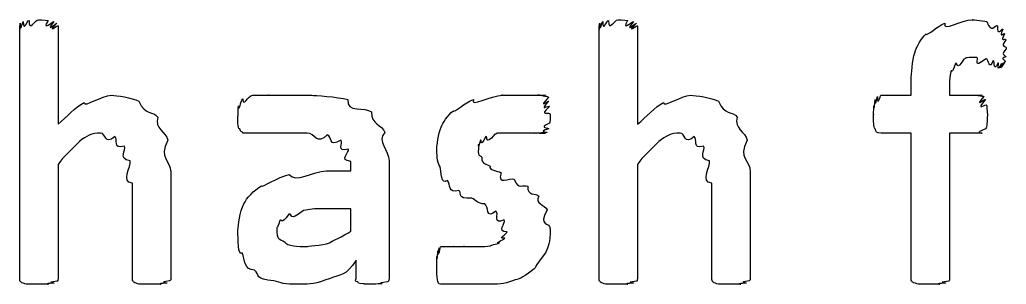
# Model space of a CAD drawing. Header units: millimetres. Extents: x 0 to 216, y 0 to 279.
# Drawn here: x 65.58 to 74.79, y 67.12 to 69.59 of the extents above; entities that cross this region are included whole.
import ezdxf

# ---------------------------------------------------------------- set-up
doc = ezdxf.new("R2010")
doc.units = ezdxf.units.MM
doc.layers.get('0').update_dxf_attribs({"linetype": 'CONTINUOUS'})

msp = doc.modelspace()

# ---------------------------------------------------------------- linework, layer by layer
at = {"color": 0}
for p, q in [((65.5807, 67.1766), (65.5807, 69.5357)), ((65.9391, 69.5357), (65.9391, 68.6153)), ((70.9923, 67.1766), (70.9923, 69.5357)), ((71.3507, 69.5357), (71.3507, 68.6153)), ((74.7945, 69.3208), (74.7945, 69.3208)), ((73.9069, 68.8855), (73.9069, 69.0344)), ((74.2654, 68.9956), (74.2654, 68.8855)), ((73.6258, 68.8855), (73.9069, 68.8855)), ((74.2654, 68.8855), (74.5684, 68.8855)), ((73.9069, 68.5327), (73.6258, 68.5327)), ((73.9069, 67.1766), (73.9069, 68.5327)), ((74.5684, 68.5327), (74.2654, 68.5327)), ((74.2654, 68.5327), (74.2654, 67.1766)), ((65.9391, 68.2406), (65.9391, 67.1766)), ((68.6717, 68.18), (68.6717, 68.2681)), ((69.0301, 68.2734), (69.0301, 67.1766)), ((71.3507, 68.2406), (71.3507, 67.1766)), ((66.9918, 68.1687), (66.9918, 67.1766)), ((68.4459, 68.18), (68.6717, 68.18)), ((72.4034, 68.1687), (72.4034, 67.1766)), ((66.6337, 67.1766), (66.6337, 68.0642)), ((72.0453, 67.1766), (72.0453, 68.0642)), ((68.6717, 67.8272), (68.4347, 67.8272)), ((68.6717, 67.6176), (68.6717, 67.8272)), ((70.5347, 67.6395), (70.5347, 67.6395)), ((68.7215, 67.1766), (68.7215, 67.3474))]:
    msp.add_line(p, q, dxfattribs=at)
for points in [[(65.5863, 69.5579), (65.592, 69.4588), (65.6029, 69.5702), (65.6138, 69.5745)], [(65.6138, 69.5745), (65.6167, 69.4697), (65.647, 69.5854), (65.6689, 69.5854)], [(65.6689, 69.5854), (65.665, 69.4725), (65.7243, 69.5911), (65.7571, 69.5911)], [(65.7571, 69.5911), (65.7352, 69.5911), (65.8234, 69.5882), (65.8453, 69.5854)], [(65.8453, 69.5854), (65.7821, 69.4697), (65.8894, 69.5812), (65.9007, 69.5745)], [(65.9007, 69.5745), (65.8082, 69.4588), (65.9239, 69.5646), (65.9282, 69.5579)], [(70.9979, 69.5579), (71.0036, 69.4588), (71.0145, 69.5702), (71.0255, 69.5745)], [(71.0255, 69.5745), (71.0283, 69.4697), (71.0586, 69.5854), (71.0805, 69.5854)], [(71.0805, 69.5854), (71.0766, 69.4725), (71.1359, 69.5911), (71.1687, 69.5911)], [(71.1687, 69.5911), (71.1468, 69.5911), (71.235, 69.5882), (71.2569, 69.5854)], [(71.2569, 69.5854), (71.1937, 69.4697), (71.301, 69.5812), (71.3123, 69.5745)], [(71.3123, 69.5745), (71.2198, 69.4588), (71.3355, 69.5646), (71.3398, 69.5579)], [(74.2213, 69.5579), (74.1895, 69.4725), (74.3811, 69.5911), (74.4802, 69.5911)], [(74.4802, 69.5911), (74.4499, 69.5911), (74.5684, 69.5854), (74.6125, 69.5745)], [(74.6125, 69.5745), (74.6566, 69.4503), (74.6898, 69.5494), (74.7116, 69.5357)], [(65.5807, 69.5357), (65.5807, 69.4436), (65.5821, 69.5494), (65.5863, 69.5579)], [(65.9282, 69.5579), (65.8192, 69.4475), (65.9391, 69.547), (65.9391, 69.5357)], [(70.9923, 69.5357), (70.9923, 69.4436), (70.9937, 69.5494), (70.9979, 69.5579)], [(71.3398, 69.5579), (71.2308, 69.4475), (71.3507, 69.547), (71.3507, 69.5357)], [(74.0449, 69.4588), (74.0463, 69.4284), (74.1507, 69.5357), (74.2213, 69.5579)], [(74.7116, 69.5357), (74.7035, 69.4256), (74.7529, 69.5138), (74.7614, 69.5029)], [(74.7614, 69.5029), (74.7187, 69.4034), (74.7737, 69.4764), (74.778, 69.4588)], [(73.9401, 69.2824), (73.9539, 69.3402), (74.0008, 69.4147), (74.0449, 69.4588)], [(74.778, 69.4588), (74.7296, 69.3706), (74.7889, 69.4256), (74.7889, 69.4034)], [(74.7889, 69.4034), (74.7339, 69.3265), (74.7945, 69.354), (74.7945, 69.3208)], [(74.7945, 69.3208), (74.7339, 69.2602), (74.7917, 69.2616), (74.7889, 69.2436)], [(73.9069, 69.0344), (73.9069, 69.0795), (73.9179, 69.2118), (73.9401, 69.2824)], [(74.3977, 69.2217), (74.3218, 69.1018), (74.3423, 69.2009), (74.3204, 69.1829)], [(74.5187, 69.2383), (74.3839, 69.2383), (74.4305, 69.2326), (74.3977, 69.2217)], [(74.6069, 69.227), (74.465, 69.1197), (74.5518, 69.2383), (74.5187, 69.2383)], [(74.6732, 69.2108), (74.6347, 69.1085), (74.6319, 69.2231), (74.6069, 69.227)], [(74.7173, 69.1885), (74.6704, 69.0947), (74.6912, 69.2023), (74.6732, 69.2108)], [(74.7832, 69.2051), (74.7229, 69.0908), (74.7737, 69.1914), (74.767, 69.1885)], [(74.7889, 69.2436), (74.7296, 69.227), (74.7861, 69.2161), (74.7832, 69.2051)], [(74.2763, 69.106), (74.2625, 69.0026), (74.2654, 69.0397), (74.2654, 68.9956)], [(74.3204, 69.1829), (74.2819, 69.0644), (74.2872, 69.1388), (74.2763, 69.106)], [(74.7504, 69.1829), (74.6965, 69.0838), (74.731, 69.1843), (74.7173, 69.1885)], [(74.767, 69.1885), (74.7116, 69.0838), (74.7571, 69.1829), (74.7504, 69.1829)], [(66.1818, 68.8192), (66.1829, 68.767), (66.3497, 68.8855), (66.4351, 68.8855)], [(66.4351, 68.8855), (66.4877, 68.8855), (66.6238, 68.8661), (66.6944, 68.8301)], [(66.6944, 68.8301), (66.7494, 68.694), (66.8267, 68.7433), (66.8708, 68.6816)], [(67.6243, 68.786), (67.63, 68.7229), (67.6437, 68.8301), (67.6631, 68.8523)], [(67.6631, 68.8523), (67.666, 68.767), (67.7125, 68.8855), (67.7566, 68.8855)], [(67.7566, 68.8855), (67.7541, 68.8855), (67.8519, 68.8855), (67.9111, 68.8855)], [(67.9111, 68.8855), (67.8727, 68.8855), (68.0325, 68.8855), (68.0985, 68.8855)], [(68.0985, 68.8855), (68.126, 68.8855), (68.2378, 68.8855), (68.308, 68.8855)], [(68.308, 68.8855), (68.3274, 68.8855), (68.5518, 68.8717), (68.6442, 68.8467)], [(68.6442, 68.8467), (68.629, 68.7158), (68.8097, 68.7821), (68.8647, 68.731)], [(69.6309, 68.7419), (69.6309, 68.7158), (69.7438, 68.8206), (69.8183, 68.8467)], [(69.8183, 68.8467), (69.7812, 68.767), (69.9851, 68.8855), (70.0885, 68.8855)], [(70.0885, 68.8855), (70.0458, 68.8855), (70.1767, 68.8855), (70.2208, 68.8855)], [(70.2208, 68.8855), (70.2511, 68.8855), (70.3047, 68.8855), (70.3421, 68.8855)], [(70.3421, 68.8855), (70.3255, 68.8855), (70.4095, 68.8855), (70.4356, 68.8855)], [(70.4356, 68.8855), (70.3763, 68.8855), (70.4797, 68.8855), (70.4906, 68.8855)], [(70.4906, 68.8855), (70.4024, 68.8855), (70.5143, 68.8799), (70.5185, 68.8689)], [(70.5185, 68.8689), (70.4095, 68.7447), (70.5238, 68.8439), (70.5238, 68.8301)], [(70.5238, 68.8301), (70.4137, 68.7201), (70.5294, 68.8026), (70.5294, 68.7807)], [(71.5931, 68.8192), (71.5945, 68.767), (71.7614, 68.8855), (71.8467, 68.8855)], [(71.8467, 68.8855), (71.8993, 68.8855), (72.0355, 68.8661), (72.106, 68.8301)], [(72.106, 68.8301), (72.161, 68.694), (72.2383, 68.7433), (72.2824, 68.6816)], [(73.5598, 68.7917), (73.5612, 68.7268), (73.5665, 68.8315), (73.5707, 68.8467)], [(73.5707, 68.8467), (73.5722, 68.7557), (73.5845, 68.8703), (73.5926, 68.8742)], [(73.5926, 68.8742), (73.5902, 68.767), (73.6148, 68.8855), (73.6258, 68.8855)], [(74.5684, 68.8855), (74.4721, 68.8855), (74.5808, 68.8813), (74.585, 68.8742)], [(74.585, 68.8742), (74.483, 68.7557), (74.5973, 68.8605), (74.6016, 68.8467)], [(74.6016, 68.8467), (74.494, 68.7268), (74.6125, 68.8139), (74.6125, 68.7917)], [(65.9391, 68.6153), (66.0178, 68.6788), (66.1003, 68.7751), (66.1818, 68.8192)], [(67.619, 68.6869), (67.619, 68.6788), (67.6204, 68.7641), (67.6243, 68.786)], [(69.5152, 68.5878), (69.5276, 68.6276), (69.5784, 68.6978), (69.6309, 68.7419)], [(70.5294, 68.7807), (70.4162, 68.6788), (70.5347, 68.738), (70.5347, 68.7091)], [(71.3507, 68.6153), (71.4294, 68.6788), (71.5119, 68.7751), (71.5931, 68.8192)], [(73.5542, 68.7091), (73.5542, 68.6827), (73.5556, 68.7698), (73.5598, 68.7917)], [(74.6125, 68.7917), (74.6153, 68.6827), (74.6181, 68.7419), (74.6181, 68.7091)], [(66.8708, 68.6816), (66.8376, 68.5726), (66.9452, 68.5504), (66.9643, 68.4664)], [(67.619, 68.6209), (67.619, 68.6125), (67.619, 68.665), (67.619, 68.6869)], [(68.8647, 68.731), (68.8605, 68.6125), (68.9652, 68.6153), (68.9913, 68.538)], [(70.5347, 68.7091), (70.5347, 68.6209), (70.5323, 68.6513), (70.5294, 68.6262)], [(72.2824, 68.6816), (72.2492, 68.5726), (72.3565, 68.5504), (72.3759, 68.4664)], [(73.5707, 68.5712), (73.5542, 68.5878), (73.5542, 68.6456), (73.5542, 68.7091)], [(74.6181, 68.7091), (74.6153, 68.5878), (74.6125, 68.6001), (74.6016, 68.5712)], [(67.6356, 68.5712), (67.6219, 68.5726), (67.6219, 68.6015), (67.619, 68.6209)], [(67.6575, 68.5437), (67.637, 68.5465), (67.6423, 68.5602), (67.6356, 68.5712)], [(69.4764, 68.4057), (69.4764, 68.3962), (69.4891, 68.5327), (69.5152, 68.5878)], [(70.5238, 68.5712), (70.4053, 68.5437), (70.5143, 68.5451), (70.5072, 68.538)], [(70.5294, 68.6262), (70.4137, 68.5726), (70.5266, 68.5849), (70.5238, 68.5712)], [(73.6258, 68.5327), (73.5764, 68.5327), (73.5817, 68.5451), (73.5707, 68.5712)], [(74.6016, 68.5712), (74.4802, 68.5327), (74.5822, 68.5327), (74.5684, 68.5327)], [(66.336, 68.5327), (66.2534, 68.5327), (66.2037, 68.5063), (66.1377, 68.4555)], [(66.4683, 68.4996), (66.3706, 68.4142), (66.3871, 68.5327), (66.336, 68.5327)], [(66.5565, 68.4114), (66.4436, 68.374), (66.5043, 68.4802), (66.4683, 68.4996)], [(66.9643, 68.4664), (66.8736, 68.29), (66.9918, 68.2858), (66.9918, 68.1687)], [(67.685, 68.5327), (67.6522, 68.5327), (67.6645, 68.5352), (67.6575, 68.5437)], [(67.7566, 68.5327), (67.6769, 68.5327), (67.6988, 68.5327), (67.685, 68.5327)], [(67.878, 68.5327), (67.7429, 68.5327), (67.7898, 68.5327), (67.7566, 68.5327)], [(68.0434, 68.5327), (67.9566, 68.5327), (67.9249, 68.5327), (67.878, 68.5327)], [(68.2639, 68.5327), (68.0847, 68.5327), (68.1094, 68.5327), (68.0434, 68.5327)], [(68.4512, 68.5161), (68.3578, 68.4142), (68.3369, 68.5327), (68.2639, 68.5327)], [(68.5782, 68.4664), (68.4597, 68.392), (68.5024, 68.5052), (68.4512, 68.5161)], [(68.6499, 68.3839), (68.5257, 68.3479), (68.611, 68.4445), (68.5782, 68.4664)], [(68.9913, 68.538), (68.9116, 68.4583), (69.0301, 68.3729), (69.0301, 68.2734)], [(69.8846, 68.4664), (69.8542, 68.3588), (69.868, 68.4417), (69.868, 68.428)], [(69.934, 68.4996), (69.8761, 68.3853), (69.8955, 68.4802), (69.8846, 68.4664)], [(70.0169, 68.5214), (69.9202, 68.4029), (69.9562, 68.5105), (69.934, 68.4996)], [(70.1379, 68.5327), (69.9904, 68.5327), (70.0525, 68.5285), (70.0169, 68.5214)], [(70.2758, 68.5327), (70.2042, 68.5327), (70.189, 68.5327), (70.1379, 68.5327)], [(70.3806, 68.5327), (70.2839, 68.5327), (70.3157, 68.5327), (70.2758, 68.5327)], [(70.4522, 68.5327), (70.3432, 68.5327), (70.4095, 68.5327), (70.3806, 68.5327)], [(70.4906, 68.5327), (70.3806, 68.5327), (70.4702, 68.5327), (70.4522, 68.5327)], [(70.5072, 68.538), (70.3943, 68.5327), (70.4977, 68.5327), (70.4906, 68.5327)], [(71.7476, 68.5327), (71.665, 68.5327), (71.6153, 68.5063), (71.549, 68.4555)], [(71.8799, 68.4996), (71.7822, 68.4142), (71.7984, 68.5327), (71.7476, 68.5327)], [(71.9681, 68.4114), (71.8552, 68.374), (71.9155, 68.4802), (71.8799, 68.4996)], [(72.3759, 68.4664), (72.2849, 68.29), (72.4034, 68.2858), (72.4034, 68.1687)], [(66.1377, 68.4555), (66.0065, 68.3147), (66.0079, 68.3355), (65.9391, 68.2406)], [(66.6115, 68.2734), (66.4916, 68.2971), (66.5812, 68.374), (66.5565, 68.4114)], [(68.6717, 68.2681), (68.556, 68.2819), (68.6636, 68.3507), (68.6499, 68.3839)], [(69.5043, 68.224), (69.4764, 68.2597), (69.4764, 68.3355), (69.4764, 68.4057)], [(69.868, 68.428), (69.8542, 68.2971), (69.8761, 68.3398), (69.8955, 68.3066)], [(71.549, 68.4555), (71.4181, 68.3147), (71.4195, 68.3355), (71.3507, 68.2406)], [(72.0231, 68.2734), (71.9032, 68.2971), (71.9928, 68.374), (71.9681, 68.4114)], [(69.8955, 68.3066), (69.8955, 68.235), (69.9424, 68.2487), (69.9728, 68.224)], [(66.6337, 68.0642), (66.518, 68.0724), (66.6253, 68.2212), (66.6115, 68.2734)], [(69.5759, 68.0918), (69.5124, 68.0392), (69.5219, 68.1715), (69.5043, 68.224)], [(69.9728, 68.224), (69.9576, 68.1867), (70.0401, 68.1814), (70.0775, 68.1634)], [(72.0453, 68.0642), (71.9296, 68.0724), (72.0369, 68.2212), (72.0231, 68.2734)], [(67.8395, 68.042), (67.8353, 68.0173), (67.9951, 68.1246), (68.0985, 68.1468)], [(68.0985, 68.1468), (68.1591, 68.0614), (68.3161, 68.18), (68.4459, 68.18)], [(69.6807, 67.9979), (69.5759, 67.9662), (69.6087, 68.0544), (69.5759, 68.0918)], [(70.0775, 68.1634), (70.0345, 68.0325), (70.1573, 68.1246), (70.1985, 68.1027)], [(70.1985, 68.1027), (70.2374, 67.9923), (70.2839, 68.0614), (70.3255, 68.0364)], [(67.6741, 67.8713), (67.6963, 67.9263), (67.7693, 67.9979), (67.8395, 68.042)], [(69.8017, 67.9263), (69.6528, 67.9154), (69.7205, 67.9718), (69.6807, 67.9979)], [(70.3255, 68.0364), (70.3171, 67.9401), (70.4, 67.9785), (70.4303, 67.9429)], [(69.923, 67.8713), (69.8542, 67.8737), (69.8458, 67.9069), (69.8017, 67.9263)], [(70.4303, 67.9429), (70.3806, 67.8713), (70.4882, 67.867), (70.5072, 67.8159)], [(67.619, 67.6286), (67.619, 67.6684), (67.637, 67.8007), (67.6741, 67.8713)], [(68.4347, 67.8272), (68.3204, 67.8272), (68.2886, 67.8215), (68.2308, 67.8106)], [(70.0278, 67.8049), (69.9311, 67.7196), (69.9629, 67.8519), (69.923, 67.8713)], [(70.5072, 67.8159), (70.4162, 67.6533), (70.5347, 67.7086), (70.5347, 67.6395)], [(68.0932, 67.7774), (68.0159, 67.6617), (68.0283, 67.7414), (68.0103, 67.7168)], [(68.2308, 67.8106), (68.0889, 67.6906), (68.1288, 67.7912), (68.0932, 67.7774)], [(70.1051, 67.7224), (69.9946, 67.6727), (70.061, 67.7831), (70.0278, 67.8049)], [(70.1326, 67.612), (70.0306, 67.6092), (70.1227, 67.6921), (70.1051, 67.7224)], [(68.0103, 67.7168), (67.9785, 67.6134), (67.9827, 67.6684), (67.9827, 67.6395)], [(67.9827, 67.6395), (67.9785, 67.5322), (68.006, 67.5474), (68.0544, 67.5185)], [(70.5347, 67.6395), (70.5347, 67.4991), (70.5196, 67.4797), (70.4906, 67.4137)], [(67.6575, 67.4137), (67.619, 67.3777), (67.619, 67.5474), (67.619, 67.6286)], [(68.4735, 67.5072), (68.4858, 67.521), (68.6015, 67.5693), (68.6717, 67.6176)], [(70.061, 67.5072), (70.0056, 67.5072), (70.0994, 67.5322), (70.1104, 67.5513)], [(70.1104, 67.5513), (70.0306, 67.5432), (70.1326, 67.5901), (70.1326, 67.612)], [(68.0544, 67.5185), (68.078, 67.4744), (68.1771, 67.4744), (68.2696, 67.4744)], [(68.2696, 67.4744), (68.2431, 67.4744), (68.41, 67.4853), (68.4735, 67.5072)], [(69.4877, 67.4356), (69.4877, 67.3446), (69.4944, 67.4592), (69.4986, 67.4631)], [(69.4986, 67.4631), (69.4944, 67.3559), (69.5067, 67.4744), (69.5152, 67.4744)], [(69.5152, 67.4744), (69.5124, 67.4744), (69.5399, 67.4744), (69.5593, 67.4744)], [(69.5593, 67.4744), (69.5537, 67.4744), (69.6048, 67.4744), (69.6309, 67.4744)], [(69.6309, 67.4744), (69.6087, 67.4744), (69.6944, 67.4744), (69.7357, 67.4744)], [(69.7357, 67.4744), (69.6888, 67.4744), (69.8211, 67.4744), (69.8733, 67.4744)], [(69.8733, 67.4744), (69.8983, 67.4744), (69.9477, 67.4758), (69.9781, 67.4797)], [(69.9781, 67.4797), (69.9615, 67.4853), (70.0387, 67.4963), (70.061, 67.5072)], [(67.7732, 67.2539), (67.6741, 67.2539), (67.6864, 67.3502), (67.6575, 67.4137)], [(69.4764, 67.3806), (69.4792, 67.3156), (69.4835, 67.4204), (69.4877, 67.4356)], [(69.4764, 67.298), (69.4764, 67.2715), (69.4764, 67.3587), (69.4764, 67.3806)], [(70.4906, 67.4137), (70.3612, 67.2539), (70.4247, 67.298), (70.3696, 67.2539)], [(68.7215, 67.3474), (68.6333, 67.1946), (68.5669, 67.2123), (68.4788, 67.1766)], [(69.4821, 67.1657), (69.4764, 67.1834), (69.4764, 67.2426), (69.4764, 67.298)], [(65.5863, 67.1491), (65.5807, 67.1463), (65.5807, 67.1657), (65.5807, 67.1766)], [(65.9391, 67.1766), (65.9363, 67.1463), (65.9349, 67.1558), (65.9282, 67.1491)], [(66.639, 67.1491), (66.6351, 67.1463), (66.6337, 67.1657), (66.6337, 67.1766)], [(66.9918, 67.1766), (66.9918, 67.1505), (66.9879, 67.1615), (66.9809, 67.1544)], [(67.9552, 67.1544), (67.7732, 67.1657), (67.8243, 67.2098), (67.7732, 67.2539)], [(68.4788, 67.1766), (68.3383, 67.1216), (68.2971, 67.1216), (68.1976, 67.1216)], [(68.738, 67.1435), (68.7063, 67.1435), (68.7215, 67.1615), (68.7215, 67.1766)], [(69.0301, 67.1766), (69.0301, 67.1435), (69.0245, 67.1505), (69.0136, 67.1435)], [(70.3696, 67.2539), (70.255, 67.1657), (70.255, 67.1766), (70.182, 67.1544)], [(70.9979, 67.1491), (70.9923, 67.1463), (70.9923, 67.1657), (70.9923, 67.1766)], [(71.3507, 67.1766), (71.3479, 67.1463), (71.3465, 67.1558), (71.3398, 67.1491)], [(72.0506, 67.1491), (72.0467, 67.1463), (72.0453, 67.1657), (72.0453, 67.1766)], [(72.4034, 67.1766), (72.4034, 67.1505), (72.3995, 67.1615), (72.3925, 67.1544)], [(73.9126, 67.1491), (73.9069, 67.1463), (73.9069, 67.1657), (73.9069, 67.1766)], [(74.2654, 67.1766), (74.2625, 67.1463), (74.2611, 67.1558), (74.2541, 67.1491)], [(65.6138, 67.1326), (65.592, 67.1354), (65.5934, 67.1449), (65.5863, 67.1491)], [(65.6689, 67.1216), (65.6167, 67.1241), (65.6276, 67.1283), (65.6138, 67.1326)], [(65.7571, 67.1216), (65.665, 67.1216), (65.6939, 67.1216), (65.6689, 67.1216)], [(65.8453, 67.1216), (65.7352, 67.1216), (65.7931, 67.1216), (65.7571, 67.1216)], [(65.9007, 67.1326), (65.7821, 67.1241), (65.8703, 67.1241), (65.8453, 67.1216)], [(65.9282, 67.1491), (65.8082, 67.1354), (65.9144, 67.1393), (65.9007, 67.1326)], [(66.6669, 67.1326), (66.6461, 67.1354), (66.6461, 67.1449), (66.639, 67.1491)], [(66.7219, 67.1216), (66.6722, 67.1241), (66.6806, 67.1283), (66.6669, 67.1326)], [(66.8154, 67.1216), (66.7191, 67.1216), (66.7466, 67.1216), (66.7219, 67.1216)], [(66.8983, 67.1216), (66.7893, 67.1216), (66.8486, 67.1216), (66.8154, 67.1216)], [(66.9533, 67.1326), (66.8376, 67.1241), (66.923, 67.1241), (66.8983, 67.1216)], [(66.9809, 67.1544), (66.8623, 67.1354), (66.9671, 67.1393), (66.9533, 67.1326)], [(68.1976, 67.1216), (68.0339, 67.1216), (68.0283, 67.1326), (67.9552, 67.1544)], [(68.7874, 67.1269), (68.7282, 67.1283), (68.749, 67.1354), (68.738, 67.1435)], [(68.8756, 67.1216), (68.7723, 67.1216), (68.8097, 67.123), (68.7874, 67.1269)], [(68.9638, 67.1269), (68.8495, 67.1216), (68.9158, 67.1216), (68.8756, 67.1216)], [(69.0136, 67.1435), (68.8894, 67.1283), (68.986, 67.1297), (68.9638, 67.1269)], [(69.5096, 67.1216), (69.4877, 67.1216), (69.4891, 67.1354), (69.4821, 67.1657)], [(69.5702, 67.1216), (69.5124, 67.1216), (69.5233, 67.1216), (69.5096, 67.1216)], [(69.6641, 67.1216), (69.5646, 67.1216), (69.5949, 67.1216), (69.5702, 67.1216)], [(69.7964, 67.1216), (69.6419, 67.1216), (69.7039, 67.1216), (69.6641, 67.1216)], [(69.9505, 67.1216), (69.8542, 67.1216), (69.8429, 67.1216), (69.7964, 67.1216)], [(70.182, 67.1544), (70.1118, 67.1216), (70.0345, 67.1216), (69.9505, 67.1216)], [(71.0255, 67.1326), (71.0036, 67.1354), (71.0046, 67.1449), (70.9979, 67.1491)], [(71.0805, 67.1216), (71.0283, 67.1241), (71.0392, 67.1283), (71.0255, 67.1326)], [(71.1687, 67.1216), (71.0766, 67.1216), (71.1055, 67.1216), (71.0805, 67.1216)], [(71.2569, 67.1216), (71.1468, 67.1216), (71.2047, 67.1216), (71.1687, 67.1216)], [(71.3123, 67.1326), (71.1937, 67.1241), (71.2819, 67.1241), (71.2569, 67.1216)], [(71.3398, 67.1491), (71.2198, 67.1354), (71.326, 67.1393), (71.3123, 67.1326)], [(72.0781, 67.1326), (72.0577, 67.1354), (72.0577, 67.1449), (72.0506, 67.1491)], [(72.1335, 67.1216), (72.0838, 67.1241), (72.0919, 67.1283), (72.0781, 67.1326)], [(72.227, 67.1216), (72.1307, 67.1216), (72.1582, 67.1216), (72.1335, 67.1216)], [(72.3099, 67.1216), (72.2009, 67.1216), (72.2602, 67.1216), (72.227, 67.1216)], [(72.365, 67.1326), (72.2492, 67.1241), (72.3346, 67.1241), (72.3099, 67.1216)], [(72.3925, 67.1544), (72.2739, 67.1354), (72.3787, 67.1393), (72.365, 67.1326)], [(73.9454, 67.1326), (73.9179, 67.1354), (73.9193, 67.1449), (73.9126, 67.1491)], [(74.0008, 67.1216), (73.9468, 67.1241), (73.9592, 67.1283), (73.9454, 67.1326)], [(74.089, 67.1216), (73.9909, 67.1216), (74.0227, 67.1216), (74.0008, 67.1216)], [(74.1715, 67.1216), (74.0615, 67.1216), (74.1218, 67.1216), (74.089, 67.1216)], [(74.2266, 67.1326), (74.1056, 67.1241), (74.1938, 67.1241), (74.1715, 67.1216)], [(74.2541, 67.1491), (74.1345, 67.1354), (74.2403, 67.1393), (74.2266, 67.1326)]]:
    msp.add_open_spline(points, degree=3, dxfattribs=at)

doc.saveas('drawing.dxf')
